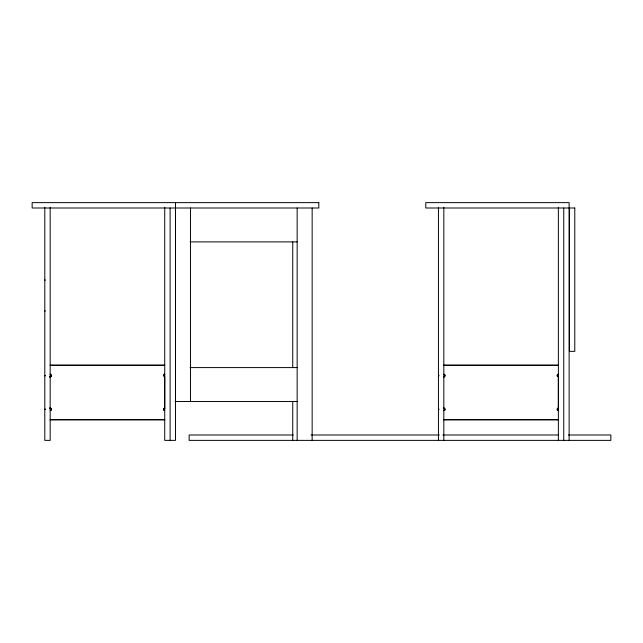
<?xml version="1.0" encoding="UTF-8"?>
<svg xmlns="http://www.w3.org/2000/svg" width="643" height="643" viewBox="0 0 643 643"><rect width="100%" height="100%" fill="white"/><g stroke="black" fill="none" stroke-linecap="round" stroke-linejoin="round"><path stroke-width="0.96" d="M175.483 401.481L175.483 208.002M292.742 367.595L292.742 241.889M297.154 440.375L297.154 208.002M558.373 410.306A1.182 1.182 0 0 1 557.184 409.125A1.182 1.182 0 0 1 558.373 407.943L558.373 376.549A1.182 1.182 0 0 1 557.184 375.375A1.182 1.182 0 0 1 558.373 374.194M49.744 408.032L50.178 407.943M49.744 408.498L50.178 408.418M443.823 407.943L443.389 408.032L443.823 407.943A1.182 1.182 0 0 1 445.004 409.125A1.182 1.182 0 0 1 443.823 410.306M443.823 408.418L443.389 408.498L443.823 408.418A1.182 1.182 0 0 1 444.466 410.58M569.127 208.002L425.787 208.002L425.787 202.625L569.127 202.625L569.127 440.375M190.055 241.889L297.154 241.889M44.801 280.051L45.476 280.051M44.801 310.979L45.476 310.979M50.178 364.999L164.729 364.999M443.823 364.999L558.373 364.999M50.178 365.473L164.729 365.473M443.823 365.473L558.373 365.473M190.055 367.595L297.154 367.595M44.801 375.375L45.323 375.375M438.438 375.375L438.968 375.375M44.801 375.842L45.323 375.842M438.438 375.842L438.968 375.842M175.073 401.481L297.154 401.481M44.801 409.125L45.323 409.125M438.438 409.125L438.968 409.125M44.801 409.591L45.323 409.591M438.438 409.591L438.968 409.591M50.178 419.493L164.729 419.493M443.823 419.493L558.373 419.493M50.178 419.967L164.729 419.967M443.823 419.967L558.373 419.967M293.329 434.998L189.146 434.998L189.146 440.375L610.85 440.375L610.85 434.998L568.396 434.998M311.083 434.998L439.33 434.998M442.874 434.998L558.638 434.998M558.373 408.418L558.373 408.418A1.182 1.182 0 0 0 557.722 410.58M164.946 408.434L164.729 408.418A1.182 1.182 0 0 0 164.086 410.58M443.823 376.549L443.389 376.468L443.823 376.549A1.182 1.182 0 0 0 445.004 375.375A1.182 1.182 0 0 0 443.823 374.194M443.823 377.023L443.389 376.935L443.823 377.023A1.182 1.182 0 0 0 445.004 375.842A1.182 1.182 0 0 0 443.823 374.66M50.178 376.549L49.744 376.468M50.178 377.023L49.744 376.935M563.75 208.002L563.75 440.375M558.365 207.335L558.365 440.375M443.823 207.335L443.823 440.375M438.438 207.335L438.438 440.375M312.152 208.002L312.152 440.375M292.742 401.481L292.742 440.375M190.481 208.002L190.481 401.481M175.483 202.625L175.483 440.375L164.729 440.375L164.729 207.335M170.106 208.002L170.106 440.375M50.178 207.335L50.178 440.375L44.801 440.375L44.801 207.335M49.857 408.458A1.182 1.182 0 0 1 51.344 409.808M51.175 410.242A1.182 1.182 0 0 1 50.829 410.58M49.857 407.992A1.182 1.182 0 0 1 51.352 408.964A1.182 1.182 0 0 1 50.178 410.306M50.178 374.66A1.182 1.182 0 0 1 51.352 376.002A1.182 1.182 0 0 1 49.857 376.975M50.178 374.194A1.182 1.182 0 0 1 51.352 375.536A1.182 1.182 0 0 1 49.857 376.501M164.729 374.194A1.182 1.182 0 0 0 163.547 375.375A1.182 1.182 0 0 0 164.729 376.549L164.729 407.943A1.182 1.182 0 0 0 163.547 409.125A1.182 1.182 0 0 0 164.729 410.306M557.377 376.485A1.182 1.182 0 0 1 558.373 374.66M163.547 375.842A1.182 1.182 0 0 1 164.729 374.66M318.824 202.625L32.15 202.625L32.15 208.002L318.824 208.002L318.824 202.625M574.786 208.002L569.409 208.002L569.409 351.343L574.786 351.343L574.786 208.002"/></g></svg>
